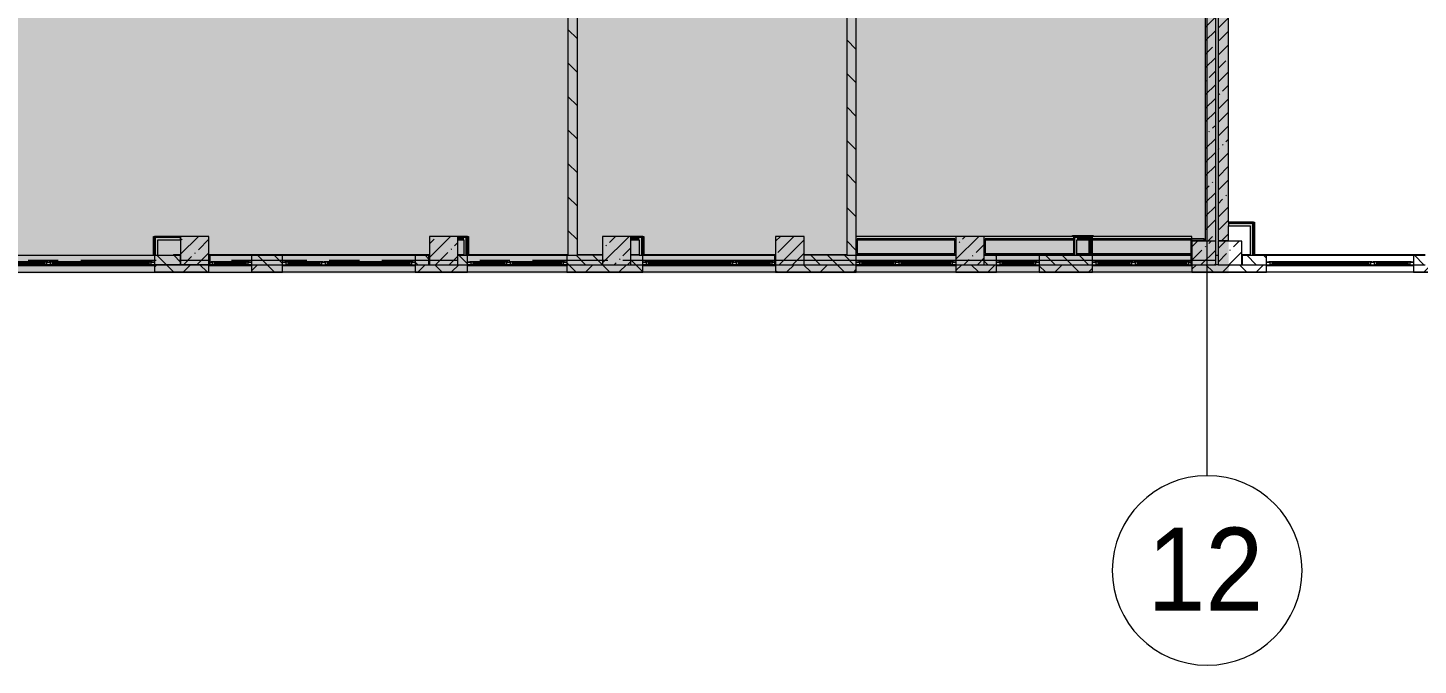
# Model space of a CAD drawing. Header units: millimetres. Extents: x -2911 to 191903, y -8553 to 29000.
# Drawn here: x 73360 to 102680, y -8553 to 4902 of the extents above; entities that cross this region are included whole.
import ezdxf

# ---------------------------------------------------------------- set-up
doc = ezdxf.new("R2010")
doc.units = ezdxf.units.MM
doc.linetypes.add('Осевая', pattern=[3175, 635, -476.25, 1587.5, -476.25])
doc.layers.add('A-DETL-GENF-3', color=7, linetype='Continuous', lineweight=9, true_color=0xc0c0c0, transparency=0.4)
for name, color, linetype, lineweight, true_color in [('A-FLOR-2', 7, 'Continuous', 5, 0xb7b7b7), ('A-FLOR-3', 7, 'Continuous', 5, 0xaaaaaa), ('A-GLAZ-2', 7, 'Continuous', 5, 0x737373), ('A-WALL-5', 7, 'Continuous', 9, 0x737373), ('A-WALL-6', 7, 'Continuous', 5, 0x737373), ('I-WALL-1', 7, 'Continuous', 5, 0xe7e7e7), ('I-WALL-2', 7, 'Continuous', 9, 0xe7e7e7), ('I-WALL-4', 7, 'Continuous', 5, 0x737373), ('S-COLS-1', 7, 'Continuous', 5, 0x737373)]:
    doc.layers.add(name, color=color, linetype=linetype, lineweight=lineweight, true_color=true_color)
for name, color, linetype, lineweight in [('A-GLAZ-1', 7, 'Continuous', 5), ('A-WALL', 7, 'Continuous', 9), ('A-WALL-4', 7, 'Continuous', 5), ('I-WALL-3', 7, 'Continuous', 5), ('S-COLS-2', 7, 'Continuous', 5), ('Оси', 7, 'Continuous', 9), ('Оси-1', 7, 'Continuous', 20), ('Оси-2', 7, 'Осевая', 9)]:
    doc.layers.add(name, color=color, linetype=linetype, lineweight=lineweight)
doc.styles.add('Arial_1', font='arial.ttf', dxfattribs={"width": 0.9, "height": 1750})
pattern_1 = [(45, (-38790, -150), (-285.123, 285.123), []), (45, (-38504.88, -150), (-285.123, 285.123), [504.031, -100.806, 16.764, -84.042])]
pattern_2 = [(45, (59919.87, 0), (-353.5534, 353.5534), []), (135, (59919.87, 0), (-353.5534, -353.5534), [])]
pattern_3 = [(45, (59919.87, 0), (-285.123, 285.123), []), (45, (60205, 0), (-285.123, 285.123), [504.031, -100.806, 16.764, -84.042])]
pattern_4 = [(135, (59919.87, 0), (-353.553, -353.553), [])]
pattern_5 = [(135, (59919.87, 0), (-176.7767, -176.7767), [])]
pattern_6 = [(45, (59919.9, 0), (-530.33, 530.33), []), (135, (59919.9, 0), (-530.33, -530.33), [])]

# ---------------------------------------------------------------- blocks, each defined once
blk = doc.blocks.new('BSC_Колонна _Прямоугольная - 600х600-V41-2_5_1_птичка')
at = {"layer": 'S-COLS-2'}
h = blk.add_hatch(dxfattribs=at)
h.set_pattern_fill('FP_63', color=256, style=0, pattern_type=2)
h.set_pattern_definition([(45, (-25860, -200), (-285.123, 285.123), []), (45, (-25574.88, -200), (-285.123, 285.123), [504.031, -100.806, 16.764, -84.042])])
h.paths.add_polyline_path([(-105, -300), (300, -300), (300, 300), (-300, 300), (-300, -300)])
at = {"layer": 'S-COLS-1'}
for p, q in [((300, 300), (-300, 300)), ((-300, 300), (-300, -300)), ((300, -300), (300, 300)), ((-300, -300), (300, -300))]:
    blk.add_line(p, q, dxfattribs=at)
blk = doc.blocks.new('BSC_Колонна _Прямоугольная - 600х600-V42-2_5_1_птичка')
at = {"layer": 'S-COLS-2'}
h = blk.add_hatch(dxfattribs=at)
h.set_pattern_fill('FP_64', color=256, style=0, pattern_type=2)
h.set_pattern_definition([(45, (-29509.74, -200), (-285.123, 285.123), []), (45, (-29224.6, -200), (-285.123, 285.123), [504.031, -100.806, 16.764, -84.042])])
h.paths.add_polyline_path([(-300, -300), (300, -300), (300, 300), (-300, 300)])
at = {"layer": 'S-COLS-1'}
for p, q in [((300, 300), (-300, 300)), ((-300, 300), (-300, -300)), ((300, -300), (300, 300)), ((-300, -300), (300, -300))]:
    blk.add_line(p, q, dxfattribs=at)
blk = doc.blocks.new('BSC_Колонна _Прямоугольная - 500х500-V43-2_5_1_птичка')
at = {"layer": 'S-COLS-2'}
h = blk.add_hatch(dxfattribs=at)
h.set_pattern_fill('FP_65', color=256, style=0, pattern_type=2)
h.set_pattern_definition(pattern_1)
h.paths.add_polyline_path([(-67, -250), (-30, -250), (-30, 250), (-250, 250), (-250, -250)])
h = blk.add_hatch(dxfattribs=at)
h.set_pattern_fill('FP_65', color=256, style=0, pattern_type=2)
h.set_pattern_definition(pattern_1)
h.paths.add_polyline_path([(-30, -250), (250, -250), (250, 250), (-30, 250), (-30, 80)])
at = {"layer": 'S-COLS-1'}
for p, q in [((-30, 250), (-250, 250)), ((-250, 250), (-250, -250)), ((-250, -250), (-30, -250))]:
    blk.add_line(p, q, dxfattribs=at)
at = {"layer": 'S-COLS-2'}
for p, q in [((250, 250), (-30, 250)), ((250, -250), (250, 250)), ((-30, -250), (250, -250))]:
    blk.add_line(p, q, dxfattribs=at)
blk = doc.blocks.new('BSC_Колонна _Прямоугольная - 600х600-V72-2_5_1_птичка')
at = {"layer": 'S-COLS-2'}
h = blk.add_hatch(dxfattribs=at)
h.set_pattern_fill('FP_105', color=256, style=0, pattern_type=2)
h.set_pattern_definition([(45, (-33310, -200), (-285.123, 285.123), []), (45, (-33024.88, -200), (-285.123, 285.123), [504.031, -100.806, 16.764, -84.042])])
h.paths.add_polyline_path([(-135, -300), (300, -300), (300, 300), (-300, 300), (-300, -300)])
at = {"layer": 'S-COLS-1'}
for p, q in [((300, 300), (-300, 300)), ((-300, 300), (-300, -300)), ((300, -300), (300, 300)), ((-300, -300), (300, -300))]:
    blk.add_line(p, q, dxfattribs=at)
blk = doc.blocks.new('120_Окно_СКБ_2Ст - 120_Окно_СКБ_2Ст 2100х2400 _мал створка справа_-22446225-2_5_1_птичка')
at = {"layer": 'A-GLAZ-2'}
for p, q in [((-1050, -127), (-1050, -57)), ((-1050, -57), (-980, -57)), ((1050, -57), (-1050, -57)), ((-980, -127), (-1050, -127)), ((-1050, -127), (-1000, -127)), ((-980, -127), (-1000, -127)), ((-1000, -127), (-1000, -137)), ((-1000, -137), (170, -137)), ((170, -137), (-1000, -137)), ((-980, -57), (-980, -127)), ((150, -87), (-980, -87)), ((-980, -87), (-980, -127)), ((-930, -137), (-930, -87)), ((-930, -107), (100, -107)), ((100, -117), (-930, -117)), ((100, -137), (100, -87)), ((150, -127), (150, -57)), ((150, -57), (220, -57)), ((150, -127), (150, -87)), ((220, -127), (150, -127)), ((170, -127), (150, -127)), ((170, -127), (200, -127)), ((170, -137), (170, -127)), ((220, -127), (200, -127)), ((200, -127), (200, -137)), ((200, -137), (1000, -137)), ((1000, -137), (200, -137)), ((220, -57), (220, -127)), ((980, -87), (220, -87)), ((220, -87), (220, -127)), ((270, -137), (270, -87)), ((270, -107), (930, -107)), ((930, -117), (270, -117)), ((930, -137), (930, -87)), ((980, -127), (980, -57)), ((980, -57), (1050, -57)), ((980, -127), (980, -87)), ((1050, -127), (980, -127)), ((1000, -127), (980, -127)), ((1000, -127), (1050, -127)), ((1000, -137), (1000, -127)), ((1050, -57), (1050, -127))]:
    blk.add_line(p, q, dxfattribs=at)
blk = doc.blocks.new('120_Окно_СКБ_2Ст - 120_Окно_СКБ_2Ст 3100х2500 _мал_ створка слева-2_-22446420-2_5_1_птичка')
at = {"layer": 'A-GLAZ-1'}
for p, q in [((-1550, -127), (-1550, -57)), ((-1550, -57), (-1480, -57)), ((1550, -57), (-1550, -57)), ((-1480, -127), (-1550, -127)), ((-1550, -127), (-1500, -127)), ((-1480, -127), (-1500, -127)), ((-1500, -127), (-1500, -137)), ((-1500, -137), (-700, -137)), ((-700, -137), (-1500, -137)), ((-1480, -57), (-1480, -127)), ((-720, -87), (-1480, -87)), ((-1480, -87), (-1480, -127)), ((-1430, -137), (-1430, -87)), ((-1430, -107), (-770, -107)), ((-770, -117), (-1430, -117)), ((-770, -137), (-770, -87)), ((-720, -127), (-720, -57)), ((-720, -57), (-650, -57)), ((-720, -127), (-720, -87)), ((-650, -127), (-720, -127)), ((-700, -127), (-720, -127)), ((-700, -127), (-670, -127)), ((-700, -137), (-700, -127)), ((-650, -127), (-670, -127)), ((-670, -127), (-670, -137)), ((-670, -137), (1500, -137)), ((1500, -137), (-670, -137)), ((-650, -57), (-650, -127)), ((1480, -87), (-650, -87)), ((-650, -87), (-650, -127)), ((-600, -137), (-600, -87)), ((-600, -107), (1430, -107)), ((1430, -117), (-600, -117)), ((1430, -137), (1430, -87)), ((1480, -127), (1480, -57)), ((1480, -57), (1550, -57)), ((1480, -127), (1480, -87)), ((1550, -127), (1480, -127)), ((1500, -127), (1480, -127)), ((1500, -127), (1550, -127)), ((1500, -137), (1500, -127)), ((1550, -57), (1550, -127))]:
    blk.add_line(p, q, dxfattribs=at)
blk = doc.blocks.new('120_Окно_СКБ_2Ст - 120_Окно_СКБ_2Ст 2800х2500_створка_-22445922-2_5_1_птичка')
at = {"layer": 'A-GLAZ-2'}
for p, q in [((-1400, -127), (-1400, -57)), ((-1400, -57), (-1330, -57)), ((1400, -57), (-1400, -57)), ((-1330, -127), (-1400, -127)), ((-1400, -127), (-1350, -127)), ((-1330, -127), (-1350, -127)), ((-1350, -127), (-1350, -137)), ((-1350, -137), (520, -137)), ((520, -137), (-1350, -137)), ((-1330, -57), (-1330, -127)), ((500, -87), (-1330, -87)), ((-1330, -87), (-1330, -127)), ((-1280, -137), (-1280, -87)), ((-1280, -107), (450, -107)), ((450, -117), (-1280, -117)), ((450, -137), (450, -87)), ((500, -127), (500, -57)), ((500, -57), (570, -57)), ((500, -127), (500, -87)), ((570, -127), (500, -127)), ((520, -127), (500, -127)), ((520, -127), (550, -127)), ((520, -137), (520, -127)), ((570, -127), (550, -127)), ((550, -127), (550, -137)), ((550, -137), (1350, -137)), ((1350, -137), (550, -137)), ((570, -57), (570, -127)), ((1330, -87), (570, -87)), ((570, -87), (570, -127)), ((620, -137), (620, -87)), ((620, -107), (1280, -107)), ((1280, -117), (620, -117)), ((1280, -137), (1280, -87)), ((1330, -127), (1330, -57)), ((1330, -57), (1400, -57)), ((1330, -127), (1330, -87)), ((1400, -127), (1330, -127)), ((1350, -127), (1330, -127)), ((1350, -127), (1400, -127)), ((1350, -137), (1350, -127)), ((1400, -57), (1400, -127))]:
    blk.add_line(p, q, dxfattribs=at)
blk = doc.blocks.new('120_Окно_СКБ_2Ст - 120_Окно_СКБ_2Ст 3100х2500 _мал_створка слева_ 2-22446355-2_5_1_птичка')
at = {"layer": 'A-GLAZ-2'}
for p, q in [((-1550, -127), (-1550, -57)), ((-1550, -57), (-1480, -57)), ((1550, -57), (-1550, -57)), ((-1480, -127), (-1550, -127)), ((-1550, -127), (-1500, -127)), ((-1480, -127), (-1500, -127)), ((-1500, -127), (-1500, -137)), ((-1500, -137), (670, -137)), ((670, -137), (-1500, -137)), ((-1480, -57), (-1480, -127)), ((650, -87), (-1480, -87)), ((-1480, -87), (-1480, -127)), ((-1430, -137), (-1430, -87)), ((-1430, -107), (600, -107)), ((600, -117), (-1430, -117)), ((600, -137), (600, -87)), ((650, -127), (650, -57)), ((650, -57), (720, -57)), ((650, -127), (650, -87)), ((720, -127), (650, -127)), ((670, -127), (650, -127)), ((670, -127), (700, -127)), ((670, -137), (670, -127)), ((720, -127), (700, -127)), ((700, -127), (700, -137)), ((700, -137), (1500, -137)), ((1500, -137), (700, -137)), ((720, -57), (720, -127)), ((1480, -87), (720, -87)), ((720, -87), (720, -127)), ((770, -137), (770, -87)), ((770, -107), (1430, -107)), ((1430, -117), (770, -117)), ((1430, -137), (1430, -87)), ((1480, -127), (1480, -57)), ((1480, -57), (1550, -57)), ((1480, -127), (1480, -87)), ((1550, -127), (1480, -127)), ((1500, -127), (1480, -127)), ((1500, -127), (1550, -127)), ((1500, -137), (1500, -127)), ((1550, -57), (1550, -127))]:
    blk.add_line(p, q, dxfattribs=at)
blk = doc.blocks.new('BSC_Колонна _Прямоугольная - 500х500-V116-2_5_1_птичка')
at = {"layer": 'S-COLS-2'}
h = blk.add_hatch(dxfattribs=at)
h.set_pattern_fill('FP_139', color=256, style=0, pattern_type=2)
h.set_pattern_definition([(45, (-38240, -150), (-285.123, 285.123), []), (45, (-37954.88, -150), (-285.123, 285.123), [504.031, -100.806, 16.764, -84.042])])
h.paths.add_polyline_path([(-250, -250), (250, -250), (250, 250), (-250, 250), (-250, -85)])
at = {"layer": 'S-COLS-1'}
for p, q in [((250, 250), (-250, 250)), ((-250, 250), (-250, -250)), ((250, -250), (250, 250)), ((-250, -250), (250, -250))]:
    blk.add_line(p, q, dxfattribs=at)
blk = doc.blocks.new('120_Окно_СКБ_2Ст - 120_Окно_СКБ_2Ст 2800х2500 4-24273432-2_5_1_птичка')
at = {"layer": 'A-GLAZ-2'}
for p, q in [((-1400, -127), (-1400, -57)), ((-1400, -57), (-1330, -57)), ((1400, -57), (-1400, -57)), ((-1330, -127), (-1400, -127)), ((-1400, -127), (-1350, -127)), ((-1330, -127), (-1350, -127)), ((-1350, -127), (-1350, -137)), ((-1350, -137), (-550, -137)), ((-550, -137), (-1350, -137)), ((-1330, -57), (-1330, -127)), ((-570, -87), (-1330, -87)), ((-1330, -87), (-1330, -127)), ((-1280, -137), (-1280, -87)), ((-1280, -107), (-620, -107)), ((-620, -117), (-1280, -117)), ((-620, -137), (-620, -87)), ((-570, -127), (-570, -57)), ((-570, -57), (-500, -57)), ((-570, -127), (-570, -87)), ((-500, -127), (-570, -127)), ((-550, -127), (-570, -127)), ((-550, -127), (-520, -127)), ((-550, -137), (-550, -127)), ((-500, -127), (-520, -127)), ((-520, -127), (-520, -137)), ((-520, -137), (1350, -137)), ((1350, -137), (-520, -137)), ((-500, -57), (-500, -127)), ((1330, -87), (-500, -87)), ((-500, -87), (-500, -127)), ((-450, -137), (-450, -87)), ((-450, -107), (1280, -107)), ((1280, -117), (-450, -117)), ((1280, -137), (1280, -87)), ((1330, -127), (1330, -57)), ((1330, -57), (1400, -57)), ((1330, -127), (1330, -87)), ((1400, -127), (1330, -127)), ((1350, -127), (1330, -127)), ((1350, -127), (1400, -127)), ((1350, -137), (1350, -127)), ((1400, -57), (1400, -127))]:
    blk.add_line(p, q, dxfattribs=at)
blk = doc.blocks.new('120_Окно_СКБ_1Ст - 120_Окно_СКБ_1Ст 900х2500_h_-V84-2_5_1_птичка')
at = {"layer": 'A-GLAZ-2'}
for p, q in [((-450, -127), (-450, -57)), ((-450, -57), (-380, -57)), ((450, -57), (-450, -57)), ((-380, -127), (-450, -127)), ((-450, -127), (-400, -127)), ((-380, -127), (-400, -127)), ((-400, -127), (-400, -137)), ((-400, -137), (400, -137)), ((400, -137), (-400, -137)), ((-380, -57), (-380, -127)), ((380, -87), (-380, -87)), ((-380, -87), (-380, -127)), ((-330, -137), (-330, -87)), ((-330, -107), (330, -107)), ((330, -117), (-330, -117)), ((330, -137), (330, -87)), ((380, -127), (380, -57)), ((380, -57), (450, -57)), ((380, -127), (380, -87)), ((450, -127), (380, -127)), ((400, -127), (380, -127)), ((400, -127), (450, -127)), ((400, -137), (400, -127)), ((450, -57), (450, -127))]:
    blk.add_line(p, q, dxfattribs=at)
blk = doc.blocks.new('120_Окно_СКБ_1Ст - 120_Окно_СКБ_1Ст 900х2500_h_-V146-2_5_1_птичка')
at = {"layer": 'A-GLAZ-2'}
for p, q in [((-450, -127), (-450, -57)), ((-450, -57), (-380, -57)), ((450, -57), (-450, -57)), ((-380, -127), (-450, -127)), ((-450, -127), (-400, -127)), ((-380, -127), (-400, -127)), ((-400, -127), (-400, -137)), ((-400, -137), (400, -137)), ((400, -137), (-400, -137)), ((-380, -57), (-380, -127)), ((380, -87), (-380, -87)), ((-380, -87), (-380, -127)), ((-330, -137), (-330, -87)), ((-330, -107), (330, -107)), ((330, -117), (-330, -117)), ((330, -137), (330, -87)), ((380, -127), (380, -57)), ((380, -57), (450, -57)), ((380, -127), (380, -87)), ((450, -127), (380, -127)), ((400, -127), (380, -127)), ((400, -127), (450, -127)), ((400, -137), (400, -127)), ((450, -57), (450, -127))]:
    blk.add_line(p, q, dxfattribs=at)
blk = doc.blocks.new('BSC_Колонна _Прямоугольная - 600х600-V148-2_5_1_птичка')
at = {"layer": 'S-COLS-2'}
h = blk.add_hatch(dxfattribs=at)
h.set_pattern_fill('FP_169', color=256, style=0, pattern_type=2)
h.set_pattern_definition([(45, (-22210, -200), (-285.123, 285.123), []), (45, (-21924.88, -200), (-285.123, 285.123), [504.031, -100.806, 16.764, -84.042])])
h.paths.add_polyline_path([(-165, -300), (300, -300), (300, 300), (-300, 300), (-300, -300)])
at = {"layer": 'S-COLS-1'}
for p, q in [((300, 300), (-300, 300)), ((-300, 300), (-300, -300)), ((300, -300), (300, 300)), ((-300, -300), (300, -300))]:
    blk.add_line(p, q, dxfattribs=at)
blk = doc.blocks.new('Зашивка приборов отопления23 - Зашивка приборов отопления-33321838-2_5_1_птичка')
at = {"layer": 'A-WALL-6'}
for p, q in [((36640, 23400), (34540, 23400)), ((34540, 23079), (36640, 23079)), ((36640, 23079), (34540, 23079)), ((34540, 23004), (36640, 23004))]:
    blk.add_line(p, q, dxfattribs=at)
blk = doc.blocks.new('Зашивка приборов отопления24 - Зашивка приборов отопления-33321996-2_5_1_птичка')
at = {"layer": 'A-WALL-6'}
for p, q in [((36640, 23400), (34760, 23400)), ((34760, 23079), (36640, 23079)), ((36640, 23079), (34760, 23079)), ((34760, 23004), (36640, 23004))]:
    blk.add_line(p, q, dxfattribs=at)
blk = doc.blocks.new('Зашивка приборов отопления25 - Зашивка приборов отопления-33322064-2_5_1_птичка')
at = {"layer": 'A-WALL-6'}
for p, q in [((36640, 23400), (34540, 23400)), ((34540, 23104), (34540, 23079)), ((34540, 23079), (36640, 23079)), ((36640, 23079), (34540, 23079)), ((34540, 23079), (34540, 23004)), ((34540, 23004), (36640, 23004))]:
    blk.add_line(p, q, dxfattribs=at)
blk = doc.blocks.new('Ось сетки - D8-29747960-2_5_1_птичка')
at = {"layer": 'Оси-1'}
for start, end in [(360, 180), (180, 360)]:
    blk.add_arc((0, 0), 4, start, end, dxfattribs=at)

msp = doc.modelspace()

# ---------------------------------------------------------------- hatches: boundary and pattern name
at = {"layer": 'A-DETL-GENF-3'}
msp.add_hatch(color=256, dxfattribs=at).paths.add_polyline_path([(93094.9, -280), (98679.9, -280), (98679.9, 23777.7), (93779.9, 23777.7), (93779.9, 27350), (63771.9, 27350), (63771.9, 15358), (59651.9, 15358), (59651.9, -280), (92167.4, -280)])
at = {"layer": 'A-WALL-4'}
h = msp.add_hatch(dxfattribs=at)
h.set_pattern_fill('FP_86', color=256, style=0, pattern_type=2)
h.set_pattern_definition(pattern_5)
h.paths.add_polyline_path([(76399.5, -100), (76579.9, -100), (76579.9, 100), (76029.9, 100), (76029.9, -100)])
h.paths.add_polyline_path([(72929.9, -100), (72929.9, 100), (72679.9, 100), (72679.9, -100), (72689.5, -100)])
h = msp.add_hatch(dxfattribs=at)
h.set_pattern_fill('FP_86', color=256, style=0, pattern_type=2)
h.set_pattern_definition(pattern_5)
h.paths.add_polyline_path([(81529.9, -100), (81819.9, -100), (81819.9, 100), (81529.9, 100)])
h.paths.add_polyline_path([(78729.9, -100), (78729.9, 100), (78079.9, 100), (78079.9, -100), (78254.6, -100)])
h = msp.add_hatch(dxfattribs=at)
h.set_pattern_fill('FP_86', color=256, style=0, pattern_type=2)
h.set_pattern_definition(pattern_5)
h.paths.add_polyline_path([(84729.9, -100), (85479.9, -100), (85479.9, 100), (84729.9, 100)])
h.paths.add_polyline_path([(82429.9, -100), (82629.9, -100), (82629.9, 100), (82429.9, 100)])
h = msp.add_hatch(dxfattribs=at)
h.set_pattern_fill('FP_86', color=256, style=0, pattern_type=2)
h.set_pattern_definition(pattern_5)
h.paths.add_polyline_path([(86329.6, -100), (86329.6, 100), (86079.9, 100), (86079.9, -100), (86138.5, -100)])
h = msp.add_hatch(dxfattribs=at)
h.set_pattern_fill('FP_86', color=256, style=0, pattern_type=2)
h.set_pattern_definition(pattern_5)
h.paths.add_polyline_path([(90829.9, -100), (90829.9, 100), (89729.6, 100), (89729.6, -100), (90776.1, -100)])
h = msp.add_hatch(dxfattribs=at)
h.set_pattern_fill('FP_86', color=256, style=0, pattern_type=2)
h.set_pattern_definition(pattern_5)
h.paths.add_polyline_path([(93529.9, -100), (93789.9, -100), (93789.9, 100), (93529.9, 100)])
h.paths.add_polyline_path([(94689.9, -100), (95809.9, -100), (95809.9, 100), (94689.9, 100)])
h = msp.add_hatch(dxfattribs=at)
h.set_pattern_fill('FP_86', color=256, style=0, pattern_type=2)
h.set_pattern_definition(pattern_5)
h.paths.add_polyline_path([(102829.9, -100), (102829.9, 100), (102579.9, 100), (102579.9, -100)])
h.paths.add_polyline_path([(98969.9, -100), (99479.9, -100), (99479.9, 100), (98969.9, 100)])
h = msp.add_hatch(dxfattribs=at)
h.set_pattern_fill('FP_76', color=256, style=0, pattern_type=2)
h.set_pattern_definition(pattern_2)
h.paths.add_polyline_path([(95809.9, -250), (95809.9, -100), (94689.9, -100), (94689.9, -250), (95413.7, -250)])
h.paths.add_polyline_path([(98679.9, -250), (98679.9, -100), (97909.9, -100), (97909.9, -250), (98673.8, -250)])
h.paths.add_polyline_path([(90776.1, -250), (90829.9, -250), (90829.9, -100), (89129.6, -100), (89129.6, -250), (90312.3, -250)])
h.paths.add_polyline_path([(92929.9, -250), (93789.9, -250), (93789.9, -100), (92929.9, -100)])
h.paths.add_polyline_path([(86138.5, -250), (86329.6, -250), (86329.6, -100), (84729.9, -100), (84729.9, -250), (85674.7, -250)])
h.paths.add_polyline_path([(78729.9, -250), (78729.9, -100), (78079.9, -100), (78079.9, -250), (78254.6, -250)])
h.paths.add_polyline_path([(81529.9, -250), (82629.9, -250), (82629.9, -100), (81529.9, -100)])
h.paths.add_polyline_path([(76863.3, -250), (77179.9, -250), (77179.9, -100), (76029.9, -100), (76029.9, -250), (76399.5, -250)])
h.paths.add_polyline_path([(72689.5, -250), (72929.9, -250), (72929.9, -100), (71579.9, -100), (71579.9, -250), (71761.9, -250)])
h.paths.add_polyline_path([(68051.9, -250), (68479.9, -250), (68479.9, -100), (64549.9, -100), (64549.9, -250), (67124.3, -250)])
h.paths.add_polyline_path([(63649.9, -250), (63649.9, -100), (59659.9, -100), (59659.9, -250), (63414.3, -250)])
h = msp.add_hatch(dxfattribs=at)
h.set_pattern_fill('FP_76', color=256, style=0, pattern_type=2)
h.set_pattern_definition(pattern_2)
h.paths.add_polyline_path([(135619.9, -250), (135619.9, -100), (131479.9, -100), (131479.9, -250), (134833.3, -250)])
h.paths.add_polyline_path([(129268.2, -250), (130579.9, -250), (130579.9, -100), (126979.9, -100), (126979.9, -250), (127413.1, -250)])
h.paths.add_polyline_path([(117979.9, -250), (118729.9, -250), (118729.9, -100), (117979.9, -100)])
h.paths.add_polyline_path([(116829.9, -250), (117079.9, -250), (117079.9, -100), (116329.9, -100), (116329.9, -250), (116746.7, -250)])
h.paths.add_polyline_path([(120829.9, -250), (121979.9, -250), (121979.9, -100), (120829.9, -100)])
h.paths.add_polyline_path([(125079.9, -250), (126079.9, -250), (126079.9, -100), (125079.9, -100)])
h.paths.add_polyline_path([(103329.9, -250), (103956.2, -250), (103956.2, -100), (102579.9, -100), (102579.9, -250), (103297.6, -250)])
h.paths.add_polyline_path([(111829.9, -250), (113229.9, -250), (113229.9, -100), (111829.9, -100)])
h.paths.add_polyline_path([(108729.9, -250), (108729.9, -100), (107329.9, -100), (107329.9, -250), (107935.2, -250)])
h.paths.add_polyline_path([(104856.2, -250), (105229.9, -250), (105229.9, -100), (104856.2, -100)])
h.paths.add_polyline_path([(98679.9, -250), (99479.9, -250), (99479.9, -100), (98679.9, -100), (98679.9, -176.4)])
at = {"layer": 'I-WALL-1'}
for points in [[(76579.9, 425), (76579.9, 475), (76104.9, 475), (76104.9, 425), (76399.5, 425)], [(82554.9, 425), (82554.9, 475), (82429.9, 475), (82429.9, 425)], [(82554.9, 100), (82604.9, 100), (82604.9, 475), (82554.9, 475), (82554.9, 230.5)], [(86254.9, 425), (86254.9, 475), (86079.9, 475), (86079.9, 425)], [(86254.9, 100), (86304.9, 100), (86304.9, 475), (86254.9, 475), (86254.9, 230.5)], [(95434.9, 100), (95484.9, 100), (95484.9, 475), (95434.9, 475), (95434.9, 230.5)], [(95734.9, 425), (95784.9, 425), (95784.9, 475), (95484.9, 475), (95484.9, 425)], [(95784.9, 100), (95784.9, 425), (95734.9, 425), (95734.9, 100)]]:
    msp.add_hatch(color=256, dxfattribs=at).paths.add_polyline_path(points)
at = {"layer": 'I-WALL-2'}
for points in [[(99134.9, 725), (99184.9, 725), (99184.9, 775), (98679.9, 775), (98679.9, 725)], [(99184.9, 100), (99184.9, 725), (99134.9, 725), (99134.9, 100)], [(76054.9, 100), (76104.9, 100), (76104.9, 475), (76054.9, 475), (76054.9, 230.5)]]:
    msp.add_hatch(color=256, dxfattribs=at).paths.add_polyline_path(points)
at = {"layer": 'I-WALL-3'}
h = msp.add_hatch(dxfattribs=at)
h.set_pattern_fill('FP_87', color=256, style=0, pattern_type=2)
h.set_pattern_definition(pattern_4)
h.paths.add_polyline_path([(84949.9, 100), (84949.9, 7700), (84749.9, 7700), (84749.9, 100)])
h = msp.add_hatch(dxfattribs=at)
h.set_pattern_fill('FP_87', color=256, style=0, pattern_type=2)
h.set_pattern_definition(pattern_4)
h.paths.add_polyline_path([(90829.9, 100), (90829.9, 7700), (90629.9, 7700), (90629.9, 100), (90776.1, 100)])
h = msp.add_hatch(dxfattribs=at)
h.set_pattern_fill('FP_84', color=256, style=0, pattern_type=2)
h.set_pattern_definition(pattern_3)
h.paths.add_polyline_path([(98189.9, 400), (98409.9, 400), (98409.9, 7400), (98189.9, 7400), (98189.9, 808.9)])
h = msp.add_hatch(dxfattribs=at)
h.set_pattern_fill('FP_84', color=256, style=0, pattern_type=2)
h.set_pattern_definition(pattern_3)
h.paths.add_polyline_path([(98459.9, 410), (98679.9, 410), (98679.9, 7380), (98459.9, 7380), (98459.9, 800.1)])
h = msp.add_hatch(dxfattribs=at)
h.set_pattern_fill('FP_188', color=256, style=0, pattern_type=2)
h.set_pattern_definition(pattern_6)
h.paths.add_polyline_path([(99197.4, 787.5), (99209.9, 787.5), (99209.9, 800), (98679.9, 800), (98679.9, 787.5)])
h = msp.add_hatch(dxfattribs=at)
h.set_pattern_fill('FP_188', color=256, style=0, pattern_type=2)
h.set_pattern_definition(pattern_6)
h.paths.add_polyline_path([(99184.9, 775), (99197.4, 775), (99197.4, 787.5), (98679.9, 787.5), (98679.9, 775)])
h = msp.add_hatch(dxfattribs=at)
h.set_pattern_fill('FP_188', color=256, style=0, pattern_type=2)
h.set_pattern_definition(pattern_6)
h.paths.add_polyline_path([(76029.9, 100), (76042.4, 100), (76042.4, 500), (76029.9, 500), (76029.9, 230.5)])
h = msp.add_hatch(dxfattribs=at)
h.set_pattern_fill('FP_188', color=256, style=0, pattern_type=2)
h.set_pattern_definition(pattern_6)
h.paths.add_polyline_path([(76042.4, 487.5), (76579.9, 487.5), (76579.9, 500), (76042.4, 500)])
h = msp.add_hatch(dxfattribs=at)
h.set_pattern_fill('FP_188', color=256, style=0, pattern_type=2)
h.set_pattern_definition(pattern_6)
h.paths.add_polyline_path([(76042.4, 100), (76054.9, 100), (76054.9, 487.5), (76042.4, 487.5), (76042.4, 230.5)])
h = msp.add_hatch(dxfattribs=at)
h.set_pattern_fill('FP_188', color=256, style=0, pattern_type=2)
h.set_pattern_definition(pattern_6)
h.paths.add_polyline_path([(76579.9, 475), (76579.9, 487.5), (76054.9, 487.5), (76054.9, 475), (76399.5, 475)])
h = msp.add_hatch(dxfattribs=at)
h.set_pattern_fill('FP_188', color=256, style=0, pattern_type=2)
h.set_pattern_definition(pattern_6)
h.paths.add_polyline_path([(82604.9, 100), (82617.4, 100), (82617.4, 487.5), (82604.9, 487.5), (82604.9, 230.5)])
h = msp.add_hatch(dxfattribs=at)
h.set_pattern_fill('FP_188', color=256, style=0, pattern_type=2)
h.set_pattern_definition(pattern_6)
h.paths.add_polyline_path([(82617.4, 100), (82629.9, 100), (82629.9, 500), (82617.4, 500), (82617.4, 230.5)])
h = msp.add_hatch(dxfattribs=at)
h.set_pattern_fill('FP_188', color=256, style=0, pattern_type=2)
h.set_pattern_definition(pattern_6)
h.paths.add_polyline_path([(86304.9, 100), (86317.4, 100), (86317.4, 487.5), (86304.9, 487.5), (86304.9, 230.5)])
h = msp.add_hatch(dxfattribs=at)
h.set_pattern_fill('FP_188', color=256, style=0, pattern_type=2)
h.set_pattern_definition(pattern_6)
h.paths.add_polyline_path([(86317.4, 100), (86329.9, 100), (86329.9, 500), (86317.4, 500), (86317.4, 230.5)])
h = msp.add_hatch(dxfattribs=at)
h.set_pattern_fill('FP_188', color=256, style=0, pattern_type=2)
h.set_pattern_definition(pattern_6)
h.paths.add_polyline_path([(95422.4, 100), (95422.4, 500), (95409.9, 500), (95413.7, 100)])
h = msp.add_hatch(dxfattribs=at)
h.set_pattern_fill('FP_188', color=256, style=0, pattern_type=2)
h.set_pattern_definition(pattern_6)
h.paths.add_polyline_path([(95422.4, 487.5), (95809.9, 487.5), (95809.9, 500), (95422.4, 500)])
h = msp.add_hatch(dxfattribs=at)
h.set_pattern_fill('FP_188', color=256, style=0, pattern_type=2)
h.set_pattern_definition(pattern_6)
h.paths.add_polyline_path([(95784.9, 475), (95797.4, 475), (95797.4, 487.5), (95434.9, 487.5), (95434.9, 475), (95484.9, 475)])
h = msp.add_hatch(dxfattribs=at)
h.set_pattern_fill('FP_188', color=256, style=0, pattern_type=2)
h.set_pattern_definition(pattern_6)
h.paths.add_polyline_path([(95797.4, 100), (95797.4, 475), (95784.9, 475), (95784.9, 100)])
h = msp.add_hatch(dxfattribs=at)
h.set_pattern_fill('FP_188', color=256, style=0, pattern_type=2)
h.set_pattern_definition(pattern_6)
h.paths.add_polyline_path([(95797.4, 100), (95809.9, 100), (95809.9, 487.5), (95797.4, 487.5), (95797.4, 230.5)])
at = {"layer": 'S-COLS-2'}
h = msp.add_hatch(dxfattribs=at)
h.set_pattern_fill('FP_84', color=256, style=0, pattern_type=2)
h.set_pattern_definition(pattern_3)
h.paths.add_polyline_path([(76579.9, -100), (77179.9, -100), (77179.9, 500), (76579.9, 500), (76579.9, 230.5)])

# ---------------------------------------------------------------- linework, layer by layer
at = {"layer": 'A-FLOR-2'}
for p, q in [((76009.9, 100), (76009.9, 500)), ((76009.9, 500), (76029.9, 500)), ((82629.9, 500), (82649.9, 500)), ((82649.9, 500), (82649.9, 120)), ((86329.9, 500), (86349.9, 500)), ((86349.9, 500), (86349.9, 120)), ((90849.9, 445), (90849.9, 140)), ((92909.9, 445), (90849.9, 445)), ((92909.9, 140), (92909.9, 445)), ((95409.9, 445), (93549.9, 445)), ((93549.9, 445), (93549.9, 140)), ((95388.9, 500), (95388.9, 520)), ((95388.9, 520), (95828.9, 520)), ((98169.9, 445), (95809.9, 445)), ((95828.9, 520), (95828.9, 500)), ((97889.9, 140), (97889.9, 420)), ((97889.9, 420), (98169.9, 420)), ((98169.9, 420), (98169.9, 445)), ((90849.9, 140), (92909.9, 140)), ((93549.9, 140), (95409.9, 140)), ((95484.9, 140), (95734.9, 140)), ((95809.9, 140), (97889.9, 140)), ((97889.9, 100), (97909.9, 100)), ((98409.9, 100), (98459.9, 100))]:
    msp.add_line(p, q, dxfattribs=at)
at = {"layer": 'A-FLOR-3'}
for p, q in [((99209.9, 800), (99229.9, 800)), ((99229.9, 800), (99229.9, 120)), ((98959.9, 100), (98969.9, 100))]:
    msp.add_line(p, q, dxfattribs=at)
at = {"layer": 'A-WALL'}
for p, q in [((98679.9, 787.5), (99197.4, 787.5)), ((98679.9, 775), (99184.9, 775)), ((99184.9, 775), (99184.9, 100)), ((99197.4, 787.5), (99197.4, 100)), ((97909.9, -250), (99479.9, -250)), ((98679.9, -253), (99479.9, -253)), ((98969.9, -100), (99479.9, -100)), ((102579.9, -100), (102829.9, -100)), ((102579.9, -250), (103956.2, -250)), ((102579.9, -253), (103956.2, -253))]:
    msp.add_line(p, q, dxfattribs=at)
at = {"layer": 'A-WALL-4'}
for p, q in [((98969.9, 100), (98969.9, -100)), ((98969.9, 100), (102829.9, 100)), ((99479.9, -258), (99479.9, 100)), ((102579.9, 100), (102579.9, -258)), ((117979.9, -258), (98679.9, -258)), ((98959.9, -100), (102579.9, -100))]:
    msp.add_line(p, q, dxfattribs=at)
at = {"layer": 'A-WALL-5'}
for p, q in [((98679.9, 800), (98679.9, 725)), ((76042.4, 100), (76042.4, 487.5)), ((76579.9, 487.5), (76042.4, 487.5)), ((76054.9, 100), (76054.9, 475)), ((76579.9, 475), (76054.9, 475)), ((82617.4, 487.5), (82429.9, 487.5)), ((82604.9, 475), (82429.9, 475)), ((82604.9, 100), (82604.9, 475)), ((82617.4, 100), (82617.4, 487.5)), ((86317.4, 487.5), (86079.9, 487.5)), ((86304.9, 475), (86079.9, 475)), ((86304.9, 100), (86304.9, 475)), ((86317.4, 100), (86317.4, 487.5)), ((95422.4, 487.5), (95422.4, 100)), ((95797.4, 487.5), (95422.4, 487.5)), ((95434.9, 475), (95434.9, 100)), ((95784.9, 475), (95434.9, 475)), ((95784.9, 100), (95784.9, 475)), ((95797.4, 100), (95797.4, 487.5)), ((84749.9, 100), (84949.9, 100)), ((90629.9, 100), (90829.9, 100)), ((76029.9, -100), (76579.9, -100)), ((76029.9, -250), (77179.9, -250)), ((76029.9, -253), (77179.9, -253)), ((78079.9, -100), (78729.9, -100)), ((78079.9, -250), (78729.9, -250)), ((78079.9, -253), (78729.9, -253)), ((81529.9, -100), (81819.9, -100)), ((81529.9, -250), (82629.9, -250)), ((81529.9, -253), (82629.9, -253)), ((82429.9, -100), (82629.9, -100)), ((84729.9, -100), (85479.9, -100)), ((84729.9, -250), (86329.6, -250)), ((84729.9, -253), (86329.6, -253)), ((86079.9, -100), (86329.6, -100)), ((89129.6, -250), (90829.9, -250)), ((89129.6, -253), (90829.9, -253)), ((89729.6, -100), (90829.9, -100)), ((92929.9, -250), (93789.9, -250)), ((92929.9, -253), (93789.9, -253)), ((93529.9, -100), (93789.9, -100)), ((94689.9, -100), (95809.9, -100)), ((94689.9, -250), (95809.9, -250)), ((94689.9, -253), (95809.9, -253)), ((97909.9, -253), (98674.4, -253))]:
    msp.add_line(p, q, dxfattribs=at)
at = {"layer": 'A-WALL-6'}
for p, q in [((72679.9, 100), (76579.9, 100)), ((76029.9, 100), (76029.9, -258)), ((76579.9, -100), (76579.9, 100)), ((77199.9, 100), (77199.9, -100)), ((77199.9, 100), (81819.9, 100)), ((78079.9, 100), (78079.9, -258)), ((78729.9, -258), (78729.9, 100)), ((81529.9, 100), (81529.9, -258)), ((81819.9, -100), (81819.9, 100)), ((82429.9, 100), (84749.9, 100)), ((82629.9, -258), (82629.9, 100)), ((84729.9, 100), (84729.9, -258)), ((85479.9, 100), (84949.9, 100)), ((86254.9, 100), (86079.9, 100)), ((86329.6, -258), (86329.6, 100)), ((86329.9, 100), (89109.6, 100)), ((89109.6, -100), (89109.6, 100)), ((90629.9, 100), (89729.6, 100)), ((90829.9, -258), (90829.9, 100)), ((90829.9, 100), (92929.9, 100)), ((93529.9, 100), (97889.9, 100)), ((93789.9, -258), (93789.9, 100)), ((94689.9, 100), (94689.9, -258)), ((95809.9, -258), (95809.9, 100)), ((59657.7, -258), (78079.9, -258)), ((78079.9, -100), (59809.9, -100)), ((77179.9, -258), (77179.9, -100)), ((81529.9, -258), (78079.9, -258)), ((78729.9, -100), (81829.9, -100)), ((98675.4, -258), (81529.9, -258)), ((89129.6, -100), (89129.6, -258)), ((92929.9, -100), (92929.9, -258)), ((93789.9, -100), (97909.9, -100)), ((97909.9, -100), (97909.9, -258)), ((98459.9, -100), (98409.9, -100))]:
    msp.add_line(p, q, dxfattribs=at)
at = {"layer": 'I-WALL-3'}
for p, q in [((99209.9, 800), (98679.9, 800)), ((98679.9, 725), (99134.9, 725)), ((99134.9, 725), (99134.9, 100)), ((99209.9, 100), (99209.9, 800)), ((98969.9, 120), (99134.9, 120)), ((98969.9, 120), (98969.9, 100)), ((99209.5, 120), (102829.9, 120))]:
    msp.add_line(p, q, dxfattribs=at)
at = {"layer": 'I-WALL-4'}
for p, q in [((84749.9, 7700), (84749.9, 100)), ((90629.9, 7700), (90629.9, 100)), ((90829.9, 100), (90829.9, 7900)), ((98409.9, 400), (98409.9, 7400)), ((98459.9, 7380), (98459.9, 410)), ((98679.9, 800), (98679.9, 7380)), ((84949.9, 100), (84949.9, 7100)), ((98189.9, 5270), (98189.9, 400)), ((98679.9, 410), (98679.9, 725)), ((76029.9, 500), (76029.9, 100)), ((76579.9, 500), (76029.9, 500)), ((76104.9, 100), (76104.9, 425)), ((76104.9, 425), (76579.9, 425)), ((76579.9, 425), (76579.9, 500)), ((82629.9, 500), (82429.9, 500)), ((82429.9, 425), (82554.9, 425)), ((82554.9, 425), (82554.9, 100)), ((82629.9, 100), (82629.9, 500)), ((86329.9, 500), (86079.9, 500)), ((86079.9, 425), (86254.9, 425)), ((86254.9, 425), (86254.9, 100)), ((86329.9, 100), (86329.9, 500)), ((95409.9, 500), (95409.9, 100)), ((95809.9, 500), (95409.9, 500)), ((95484.9, 100), (95484.9, 425)), ((95484.9, 425), (95734.9, 425)), ((95734.9, 425), (95734.9, 100)), ((95809.9, 100), (95809.9, 500)), ((98459.9, 410), (98679.9, 410)), ((76429.9, 120), (76579.9, 120)), ((76429.9, 120), (76429.9, 100)), ((77179.9, 120), (81829.9, 120)), ((82429.9, 120), (82554.9, 120)), ((82629.2, 120), (84747.2, 120)), ((84949.9, 120), (85479.9, 120)), ((86079.9, 120), (86254.9, 120)), ((86254.9, 100), (86329.9, 100)), ((86329.2, 120), (89129.6, 120)), ((89729.6, 120), (90629.9, 120)), ((90829.9, 120), (92929.9, 120)), ((93529.9, 120), (95410.5, 120)), ((95484.9, 120), (95734.9, 120)), ((95809.1, 120), (97889.9, 120)), ((97889.9, -100), (97889.9, 120)), ((76029.9, -100), (72929.9, -100)), ((78079.9, -100), (77179.9, -100)), ((84729.9, -100), (82629.9, -100)), ((89129.6, -100), (86329.6, -100)), ((92929.9, -100), (90829.9, -100))]:
    msp.add_line(p, q, dxfattribs=at)
at = {"layer": 'S-COLS-1'}
for p, q in [((77179.9, 500), (76579.9, 500)), ((76579.9, 500), (76579.9, -100)), ((77179.9, -100), (77179.9, 500)), ((76579.9, -100), (77179.9, -100))]:
    msp.add_line(p, q, dxfattribs=at)
at = {"layer": 'Оси'}
for p, q in [((98229.9, -4552.8), (98229.9, 7947.2)), ((85909.9, 0), (98409.9, 0))]:
    msp.add_line(p, q, dxfattribs=at)
at = {"layer": 'Оси-2'}
msp.add_line((70192.3, 0), (85909.9, 0), dxfattribs=at)

# ---------------------------------------------------------------- block references
at = {"layer": 'A-GLAZ-1', "rotation": 180}
msp.add_blockref('120_Окно_СКБ_2Ст - 120_Окно_СКБ_2Ст 3100х2500 _мал_ створка слева-2_-22446420-2_5_1_птичка', (101029.9, -175), dxfattribs=at)
at = {"layer": 'A-GLAZ-2', "rotation": 180}
for name, p in [('120_Окно_СКБ_2Ст - 120_Окно_СКБ_2Ст 3100х2500 _мал_створка слева_ 2-22446355-2_5_1_птичка', (74479.9, -175)), ('120_Окно_СКБ_1Ст - 120_Окно_СКБ_1Ст 900х2500_h_-V84-2_5_1_птичка', (77629.9, -175)), ('120_Окно_СКБ_2Ст - 120_Окно_СКБ_2Ст 2800х2500_створка_-22445922-2_5_1_птичка', (80129.9, -175)), ('120_Окно_СКБ_2Ст - 120_Окно_СКБ_2Ст 2100х2400 _мал створка справа_-22446225-2_5_1_птичка', (83679.9, -175)), ('120_Окно_СКБ_2Ст - 120_Окно_СКБ_2Ст 2800х2500 4-24273432-2_5_1_птичка', (87729.6, -175)), ('120_Окно_СКБ_2Ст - 120_Окно_СКБ_2Ст 2100х2400 _мал створка справа_-22446225-2_5_1_птичка', (91879.9, -175)), ('120_Окно_СКБ_1Ст - 120_Окно_СКБ_1Ст 900х2500_h_-V146-2_5_1_птичка', (94239.9, -175)), ('120_Окно_СКБ_2Ст - 120_Окно_СКБ_2Ст 2100х2400 _мал створка справа_-22446225-2_5_1_птичка', (96859.9, -175))]:
    msp.add_blockref(name, p, dxfattribs=at)
at = {"layer": 'A-WALL-6', "rotation": 180}
for name, p in [('Зашивка приборов отопления23 - Зашивка приборов отопления-33321838-2_5_1_птичка', (127469.9, 23504)), ('Зашивка приборов отопления24 - Зашивка приборов отопления-33321996-2_5_1_птичка', (130169.9, 23504)), ('Зашивка приборов отопления25 - Зашивка приборов отопления-33322064-2_5_1_птичка', (132449.9, 23504))]:
    msp.add_blockref(name, p, dxfattribs=at)
at = {"layer": 'S-COLS-1'}
for name, p in [('BSC_Колонна _Прямоугольная - 600х600-V148-2_5_1_птичка', (82129.9, 200)), ('BSC_Колонна _Прямоугольная - 600х600-V41-2_5_1_птичка', (85779.9, 200)), ('BSC_Колонна _Прямоугольная - 600х600-V42-2_5_1_птичка', (89429.6, 200)), ('BSC_Колонна _Прямоугольная - 600х600-V72-2_5_1_птичка', (93229.9, 200)), ('BSC_Колонна _Прямоугольная - 500х500-V116-2_5_1_птичка', (98159.9, 150))]:
    msp.add_blockref(name, p, dxfattribs=at)
at = {"layer": 'S-COLS-2'}
msp.add_blockref('BSC_Колонна _Прямоугольная - 500х500-V43-2_5_1_птичка', (98709.9, 150), dxfattribs=at)
at = {"layer": 'Оси-1', "xscale": 499.9999999999995, "yscale": 499.9999999999995, "zscale": 499.9999999999995}
msp.add_blockref('Ось сетки - D8-29747960-2_5_1_птичка', (98229.9, -6552.8), dxfattribs=at)

# ---------------------------------------------------------------- texts
at = {"layer": 'Оси', "insert": (96966.8, -5649.6), "char_height": 1750, "width": 3030.379, "attachment_point": 1, "style": 'Arial_1'}
msp.add_mtext('12', dxfattribs=at)

doc.saveas('drawing.dxf')
